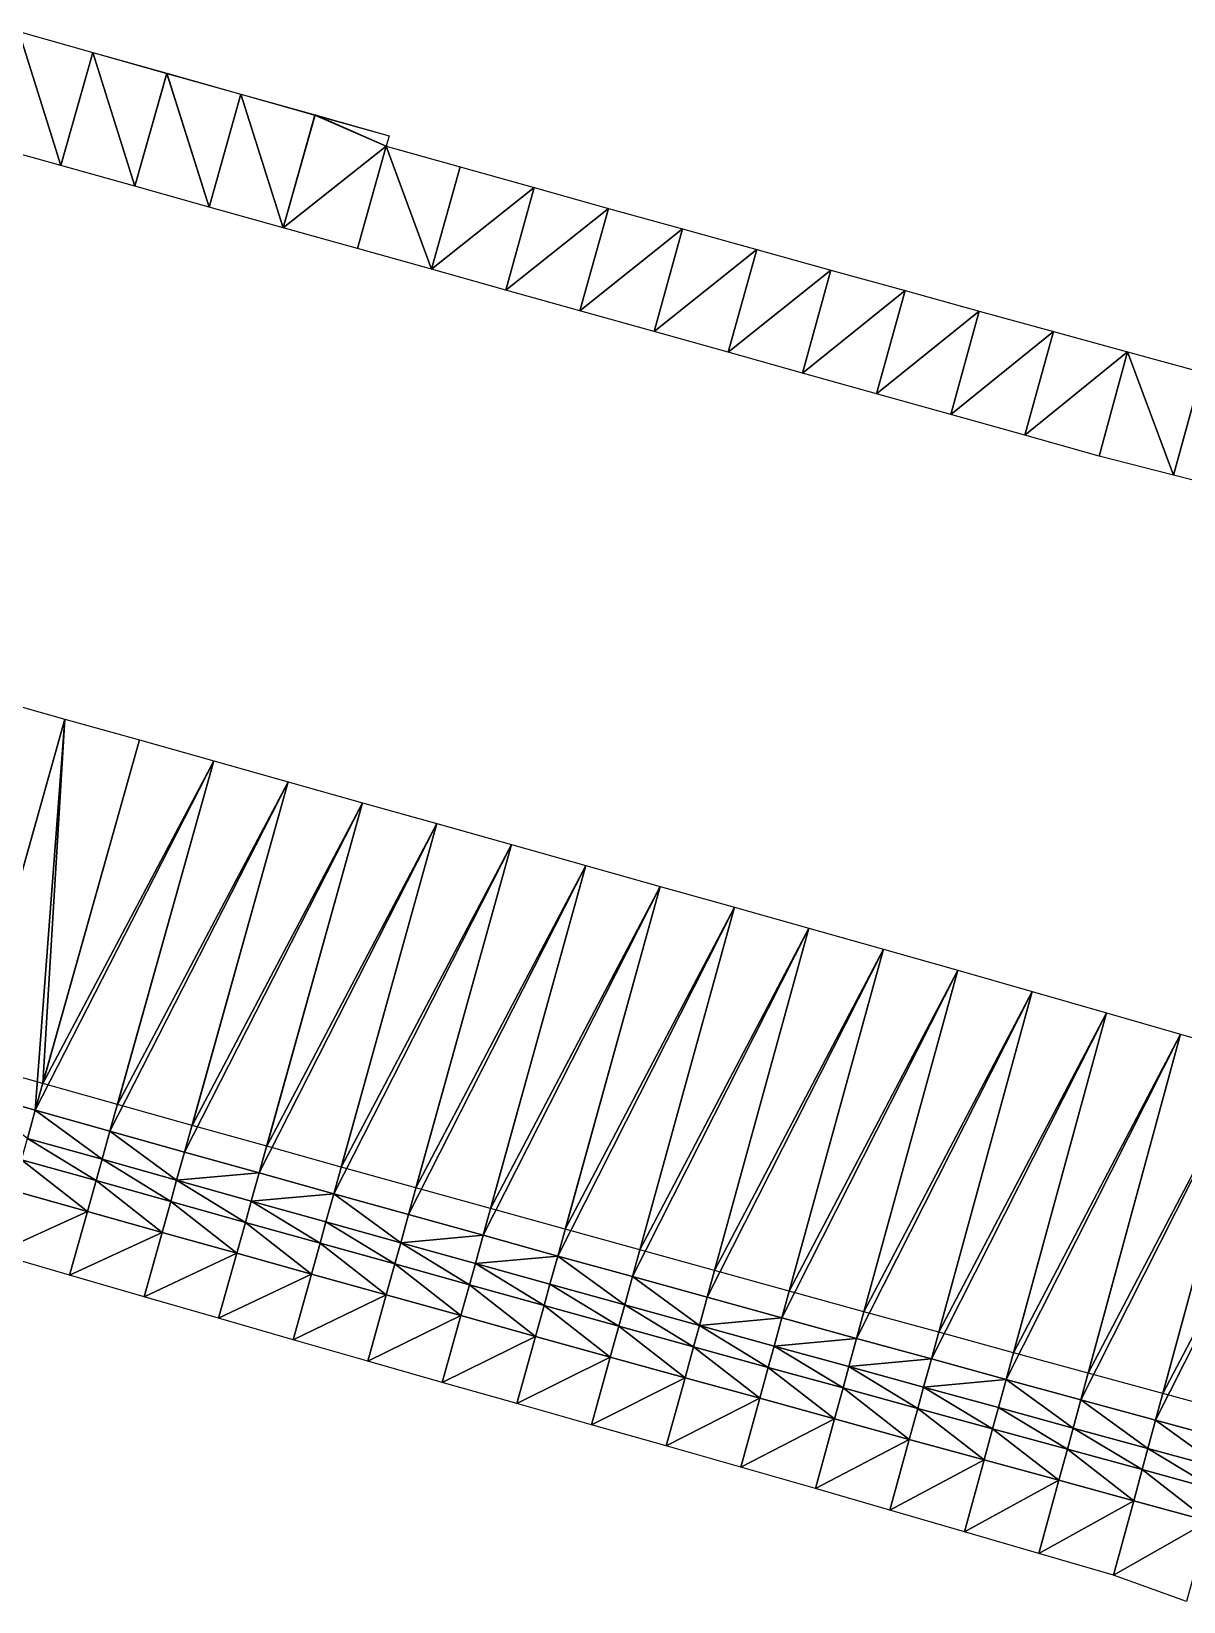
# Model space of a CAD drawing. Header units: metres. Extents: x 1882598 to 1885460, y 3171405 to 3171756.
# Drawn here: x 1883902.51 to 1883917.44, y 3171649.42 to 3171669.76 of the extents above; entities that cross this region are included whole.
import ezdxf

# ---------------------------------------------------------------- set-up
doc = ezdxf.new("R2010")
doc.units = ezdxf.units.M
doc.header["$MEASUREMENT"] = 0
doc.layers.add('Triangles surfaces projet', color=7, linetype='Continuous', true_color=0x848484)

msp = doc.modelspace()

# ---------------------------------------------------------------- linework, layer by layer
at = {"layer": 'Triangles surfaces projet'}
for points in [[(1883902.895, 3171668.02, 152.497), (1883901.934, 3171668.289, 152.503), (1883902.351, 3171669.758, 152.465), (1883902.895, 3171668.02, 152.497)], [(1883902.895, 3171668.02, 152.147), (1883901.934, 3171668.289, 152.153), (1883902.35, 3171669.756, 152.115), (1883902.895, 3171668.02, 152.147)], [(1883902.895, 3171668.02, 152.147), (1883902.35, 3171669.756, 152.115), (1883903.309, 3171669.485, 152.108), (1883902.895, 3171668.02, 152.147)], [(1883903.31, 3171669.487, 152.458), (1883902.895, 3171668.02, 152.497), (1883902.351, 3171669.758, 152.465), (1883903.31, 3171669.487, 152.458)], [(1883903.856, 3171667.752, 152.49), (1883902.895, 3171668.02, 152.497), (1883903.31, 3171669.487, 152.458), (1883903.856, 3171667.752, 152.49)], [(1883902.895, 3171668.02, 152.147), (1883903.309, 3171669.485, 152.108), (1883903.856, 3171667.752, 152.14), (1883902.895, 3171668.02, 152.147)], [(1883903.856, 3171667.752, 152.14), (1883903.309, 3171669.485, 152.108), (1883904.268, 3171669.214, 152.102), (1883903.856, 3171667.752, 152.14)], [(1883904.269, 3171669.216, 152.452), (1883903.856, 3171667.752, 152.49), (1883903.31, 3171669.487, 152.458), (1883904.269, 3171669.216, 152.452)], [(1883904.816, 3171667.483, 152.484), (1883903.856, 3171667.752, 152.49), (1883904.269, 3171669.216, 152.452), (1883904.816, 3171667.483, 152.484)], [(1883904.816, 3171667.483, 152.134), (1883903.856, 3171667.752, 152.14), (1883904.268, 3171669.214, 152.102), (1883904.816, 3171667.483, 152.134)], [(1883905.228, 3171668.944, 152.096), (1883904.816, 3171667.483, 152.134), (1883904.268, 3171669.214, 152.102), (1883905.228, 3171668.944, 152.096)], [(1883905.228, 3171668.946, 152.446), (1883904.816, 3171667.483, 152.484), (1883904.269, 3171669.216, 152.452), (1883905.228, 3171668.946, 152.446)], [(1883905.777, 3171667.214, 152.478), (1883904.816, 3171667.483, 152.484), (1883905.228, 3171668.946, 152.446), (1883905.777, 3171667.214, 152.478)], [(1883904.816, 3171667.483, 152.134), (1883905.228, 3171668.944, 152.096), (1883905.777, 3171667.214, 152.128), (1883904.816, 3171667.483, 152.134)], [(1883906.188, 3171668.676, 152.44), (1883905.777, 3171667.214, 152.478), (1883905.228, 3171668.946, 152.446), (1883906.188, 3171668.676, 152.44)], [(1883905.777, 3171667.214, 152.128), (1883905.228, 3171668.944, 152.096), (1883906.187, 3171668.674, 152.09), (1883905.777, 3171667.214, 152.128)], [(1883907.109, 3171668.271, 152.437), (1883905.777, 3171667.214, 152.478), (1883906.188, 3171668.676, 152.44), (1883907.109, 3171668.271, 152.437)], [(1883907.109, 3171668.271, 152.087), (1883905.777, 3171667.214, 152.128), (1883906.187, 3171668.674, 152.09), (1883907.109, 3171668.271, 152.087)], [(1883907.109, 3171668.271, 152.087), (1883906.187, 3171668.674, 152.09), (1883907.147, 3171668.405, 152.084), (1883907.109, 3171668.271, 152.087)], [(1883907.147, 3171668.406, 152.434), (1883907.109, 3171668.271, 152.437), (1883906.188, 3171668.676, 152.44), (1883907.147, 3171668.406, 152.434)], [(1883906.738, 3171666.945, 152.122), (1883905.777, 3171667.214, 152.128), (1883907.109, 3171668.271, 152.087), (1883906.738, 3171666.945, 152.122)], [(1883906.738, 3171666.945, 152.472), (1883905.777, 3171667.214, 152.478), (1883907.109, 3171668.271, 152.437), (1883906.738, 3171666.945, 152.472)], [(1883906.738, 3171666.945, 152.122), (1883907.109, 3171668.271, 152.087), (1883907.698, 3171666.677, 152.116), (1883906.738, 3171666.945, 152.122)], [(1883907.698, 3171666.677, 152.466), (1883906.738, 3171666.945, 152.472), (1883907.109, 3171668.271, 152.437), (1883907.698, 3171666.677, 152.466)], [(1883907.109, 3171668.271, 152.087), (1883908.069, 3171668.002, 152.081), (1883907.698, 3171666.677, 152.116), (1883907.109, 3171668.271, 152.087)], [(1883908.069, 3171668.002, 152.431), (1883907.698, 3171666.677, 152.466), (1883907.109, 3171668.271, 152.437), (1883908.069, 3171668.002, 152.431)], [(1883908.069, 3171668.002, 152.081), (1883909.029, 3171667.734, 152.075), (1883907.698, 3171666.677, 152.116), (1883908.069, 3171668.002, 152.081)], [(1883909.029, 3171667.734, 152.425), (1883907.698, 3171666.677, 152.466), (1883908.069, 3171668.002, 152.431), (1883909.029, 3171667.734, 152.425)], [(1883909.029, 3171667.734, 152.075), (1883908.659, 3171666.408, 152.11), (1883907.698, 3171666.677, 152.116), (1883909.029, 3171667.734, 152.075)], [(1883908.659, 3171666.408, 152.46), (1883907.698, 3171666.677, 152.466), (1883909.029, 3171667.734, 152.425), (1883908.659, 3171666.408, 152.46)], [(1883908.659, 3171666.408, 152.11), (1883909.029, 3171667.734, 152.075), (1883909.989, 3171667.466, 152.069), (1883908.659, 3171666.408, 152.11)], [(1883909.989, 3171667.466, 152.419), (1883908.659, 3171666.408, 152.46), (1883909.029, 3171667.734, 152.425), (1883909.989, 3171667.466, 152.419)], [(1883909.989, 3171667.466, 152.069), (1883909.619, 3171666.139, 152.103), (1883908.659, 3171666.408, 152.11), (1883909.989, 3171667.466, 152.069)], [(1883909.619, 3171666.139, 152.453), (1883908.659, 3171666.408, 152.46), (1883909.989, 3171667.466, 152.419), (1883909.619, 3171666.139, 152.453)], [(1883910.95, 3171667.199, 152.063), (1883909.619, 3171666.139, 152.103), (1883909.989, 3171667.466, 152.069), (1883910.95, 3171667.199, 152.063)], [(1883910.95, 3171667.199, 152.413), (1883909.619, 3171666.139, 152.453), (1883909.989, 3171667.466, 152.419), (1883910.95, 3171667.199, 152.413)], [(1883909.619, 3171666.139, 152.103), (1883910.95, 3171667.199, 152.063), (1883910.58, 3171665.87, 152.097), (1883909.619, 3171666.139, 152.103)], [(1883910.58, 3171665.87, 152.447), (1883909.619, 3171666.139, 152.453), (1883910.95, 3171667.199, 152.413), (1883910.58, 3171665.87, 152.447)], [(1883910.58, 3171665.87, 152.097), (1883910.95, 3171667.199, 152.063), (1883911.91, 3171666.932, 152.057), (1883910.58, 3171665.87, 152.097)], [(1883911.91, 3171666.932, 152.407), (1883910.58, 3171665.87, 152.447), (1883910.95, 3171667.199, 152.413), (1883911.91, 3171666.932, 152.407)], [(1883911.541, 3171665.602, 152.091), (1883910.58, 3171665.87, 152.097), (1883911.91, 3171666.932, 152.057), (1883911.541, 3171665.602, 152.091)], [(1883911.541, 3171665.602, 152.441), (1883910.58, 3171665.87, 152.447), (1883911.91, 3171666.932, 152.407), (1883911.541, 3171665.602, 152.441)], [(1883912.871, 3171666.666, 152.051), (1883911.541, 3171665.602, 152.091), (1883911.91, 3171666.932, 152.057), (1883912.871, 3171666.666, 152.051)], [(1883912.871, 3171666.666, 152.401), (1883911.541, 3171665.602, 152.441), (1883911.91, 3171666.932, 152.407), (1883912.871, 3171666.666, 152.401)], [(1883912.501, 3171665.333, 152.085), (1883911.541, 3171665.602, 152.091), (1883912.871, 3171666.666, 152.051), (1883912.501, 3171665.333, 152.085)], [(1883912.501, 3171665.333, 152.435), (1883911.541, 3171665.602, 152.441), (1883912.871, 3171666.666, 152.401), (1883912.501, 3171665.333, 152.435)], [(1883912.871, 3171666.666, 152.051), (1883913.831, 3171666.4, 152.044), (1883912.501, 3171665.333, 152.085), (1883912.871, 3171666.666, 152.051)], [(1883913.831, 3171666.4, 152.394), (1883912.501, 3171665.333, 152.435), (1883912.871, 3171666.666, 152.401), (1883913.831, 3171666.4, 152.394)], [(1883912.501, 3171665.333, 152.085), (1883913.831, 3171666.4, 152.044), (1883913.462, 3171665.064, 152.079), (1883912.501, 3171665.333, 152.085)], [(1883913.462, 3171665.064, 152.429), (1883912.501, 3171665.333, 152.435), (1883913.831, 3171666.4, 152.394), (1883913.462, 3171665.064, 152.429)], [(1883914.792, 3171666.135, 152.038), (1883913.462, 3171665.064, 152.079), (1883913.831, 3171666.4, 152.044), (1883914.792, 3171666.135, 152.038)], [(1883914.792, 3171666.135, 152.388), (1883913.462, 3171665.064, 152.429), (1883913.831, 3171666.4, 152.394), (1883914.792, 3171666.135, 152.388)], [(1883914.423, 3171664.795, 152.073), (1883913.462, 3171665.064, 152.079), (1883914.792, 3171666.135, 152.038), (1883914.423, 3171664.795, 152.073)], [(1883914.423, 3171664.795, 152.423), (1883913.462, 3171665.064, 152.429), (1883914.792, 3171666.135, 152.388), (1883914.423, 3171664.795, 152.423)], [(1883915.753, 3171665.87, 152.032), (1883914.423, 3171664.795, 152.073), (1883914.792, 3171666.135, 152.038), (1883915.753, 3171665.87, 152.032)], [(1883915.753, 3171665.87, 152.382), (1883914.423, 3171664.795, 152.423), (1883914.792, 3171666.135, 152.388), (1883915.753, 3171665.87, 152.382)], [(1883915.753, 3171665.87, 152.032), (1883915.383, 3171664.527, 152.067), (1883914.423, 3171664.795, 152.073), (1883915.753, 3171665.87, 152.032)], [(1883915.383, 3171664.527, 152.417), (1883914.423, 3171664.795, 152.423), (1883915.753, 3171665.87, 152.382), (1883915.383, 3171664.527, 152.417)], [(1883915.753, 3171665.87, 152.032), (1883916.714, 3171665.606, 152.026), (1883915.383, 3171664.527, 152.067), (1883915.753, 3171665.87, 152.032)], [(1883916.714, 3171665.606, 152.376), (1883915.383, 3171664.527, 152.417), (1883915.753, 3171665.87, 152.382), (1883916.714, 3171665.606, 152.376)], [(1883915.383, 3171664.527, 152.067), (1883916.714, 3171665.606, 152.026), (1883916.344, 3171664.258, 152.061), (1883915.383, 3171664.527, 152.067)], [(1883916.344, 3171664.258, 152.411), (1883915.383, 3171664.527, 152.417), (1883916.714, 3171665.606, 152.376), (1883916.344, 3171664.258, 152.411)], [(1883917.31, 3171664.008, 152.054), (1883916.344, 3171664.258, 152.061), (1883916.714, 3171665.606, 152.026), (1883917.31, 3171664.008, 152.054)], [(1883917.31, 3171664.008, 152.404), (1883916.344, 3171664.258, 152.411), (1883916.714, 3171665.606, 152.376), (1883917.31, 3171664.008, 152.404)], [(1883917.31, 3171664.008, 152.054), (1883916.714, 3171665.606, 152.026), (1883917.675, 3171665.342, 152.02), (1883917.31, 3171664.008, 152.054)], [(1883917.675, 3171665.342, 152.37), (1883917.31, 3171664.008, 152.404), (1883916.714, 3171665.606, 152.376), (1883917.675, 3171665.342, 152.37)], [(1883917.31, 3171664.008, 152.054), (1883917.675, 3171665.342, 152.02), (1883918.277, 3171663.763, 152.048), (1883917.31, 3171664.008, 152.054)], [(1883918.277, 3171663.763, 152.398), (1883917.31, 3171664.008, 152.404), (1883917.675, 3171665.342, 152.37), (1883918.277, 3171663.763, 152.398)], [(1883901.985, 3171661.122, 152.204), (1883902.949, 3171660.851, 152.198), (1883901.599, 3171656.055, 152.073), (1883901.985, 3171661.122, 152.204)], [(1883902.949, 3171660.851, 152.548), (1883901.696, 3171656.401, 152.432), (1883901.985, 3171661.122, 152.554), (1883902.949, 3171660.851, 152.548)], [(1883901.599, 3171656.055, 152.073), (1883902.949, 3171660.851, 152.198), (1883902.565, 3171655.783, 152.067), (1883901.599, 3171656.055, 152.073)], [(1883902.663, 3171656.129, 152.426), (1883901.696, 3171656.401, 152.432), (1883902.949, 3171660.851, 152.548), (1883902.663, 3171656.129, 152.426)], [(1883903.913, 3171660.58, 152.192), (1883902.565, 3171655.783, 152.067), (1883902.949, 3171660.851, 152.198), (1883903.913, 3171660.58, 152.192)], [(1883903.913, 3171660.58, 152.542), (1883902.663, 3171656.129, 152.426), (1883902.949, 3171660.851, 152.548), (1883903.913, 3171660.58, 152.542)], [(1883902.565, 3171655.783, 152.067), (1883903.913, 3171660.58, 152.192), (1883904.877, 3171660.309, 152.186), (1883902.565, 3171655.783, 152.067)], [(1883904.877, 3171660.309, 152.536), (1883902.663, 3171656.129, 152.426), (1883903.913, 3171660.58, 152.542), (1883904.877, 3171660.309, 152.536)], [(1883902.565, 3171655.783, 152.067), (1883904.877, 3171660.309, 152.186), (1883903.532, 3171655.512, 152.061), (1883902.565, 3171655.783, 152.067)], [(1883903.629, 3171655.858, 152.42), (1883902.663, 3171656.129, 152.426), (1883904.877, 3171660.309, 152.536), (1883903.629, 3171655.858, 152.42)], [(1883904.877, 3171660.309, 152.186), (1883905.841, 3171660.038, 152.179), (1883903.532, 3171655.512, 152.061), (1883904.877, 3171660.309, 152.186)], [(1883905.841, 3171660.038, 152.529), (1883903.629, 3171655.858, 152.42), (1883904.877, 3171660.309, 152.536), (1883905.841, 3171660.038, 152.529)], [(1883904.498, 3171655.241, 152.055), (1883903.532, 3171655.512, 152.061), (1883905.841, 3171660.038, 152.179), (1883904.498, 3171655.241, 152.055)], [(1883904.595, 3171655.587, 152.414), (1883903.629, 3171655.858, 152.42), (1883905.841, 3171660.038, 152.529), (1883904.595, 3171655.587, 152.414)], [(1883904.498, 3171655.241, 152.055), (1883905.841, 3171660.038, 152.179), (1883906.804, 3171659.767, 152.173), (1883904.498, 3171655.241, 152.055)], [(1883906.804, 3171659.767, 152.523), (1883904.595, 3171655.587, 152.414), (1883905.841, 3171660.038, 152.529), (1883906.804, 3171659.767, 152.523)], [(1883905.465, 3171654.971, 152.049), (1883904.498, 3171655.241, 152.055), (1883906.804, 3171659.767, 152.173), (1883905.465, 3171654.971, 152.049)], [(1883905.562, 3171655.317, 152.408), (1883904.595, 3171655.587, 152.414), (1883906.804, 3171659.767, 152.523), (1883905.562, 3171655.317, 152.408)], [(1883907.768, 3171659.496, 152.167), (1883905.465, 3171654.971, 152.049), (1883906.804, 3171659.767, 152.173), (1883907.768, 3171659.496, 152.167)], [(1883907.768, 3171659.496, 152.517), (1883905.562, 3171655.317, 152.408), (1883906.804, 3171659.767, 152.523), (1883907.768, 3171659.496, 152.517)], [(1883906.432, 3171654.702, 152.043), (1883905.465, 3171654.971, 152.049), (1883907.768, 3171659.496, 152.167), (1883906.432, 3171654.702, 152.043)], [(1883906.528, 3171655.047, 152.402), (1883905.562, 3171655.317, 152.408), (1883907.768, 3171659.496, 152.517), (1883906.528, 3171655.047, 152.402)], [(1883906.432, 3171654.702, 152.043), (1883907.768, 3171659.496, 152.167), (1883908.732, 3171659.225, 152.161), (1883906.432, 3171654.702, 152.043)], [(1883908.732, 3171659.225, 152.511), (1883906.528, 3171655.047, 152.402), (1883907.768, 3171659.496, 152.517), (1883908.732, 3171659.225, 152.511)], [(1883908.732, 3171659.225, 152.161), (1883907.399, 3171654.432, 152.037), (1883906.432, 3171654.702, 152.043), (1883908.732, 3171659.225, 152.161)], [(1883907.495, 3171654.778, 152.395), (1883906.528, 3171655.047, 152.402), (1883908.732, 3171659.225, 152.511), (1883907.495, 3171654.778, 152.395)], [(1883909.696, 3171658.954, 152.155), (1883907.399, 3171654.432, 152.037), (1883908.732, 3171659.225, 152.161), (1883909.696, 3171658.954, 152.155)], [(1883909.696, 3171658.954, 152.505), (1883907.495, 3171654.778, 152.395), (1883908.732, 3171659.225, 152.511), (1883909.696, 3171658.954, 152.505)], [(1883907.399, 3171654.432, 152.037), (1883909.696, 3171658.954, 152.155), (1883908.366, 3171654.164, 152.03), (1883907.399, 3171654.432, 152.037)], [(1883908.462, 3171654.509, 152.389), (1883907.495, 3171654.778, 152.395), (1883909.696, 3171658.954, 152.505), (1883908.462, 3171654.509, 152.389)], [(1883908.366, 3171654.164, 152.03), (1883909.696, 3171658.954, 152.155), (1883910.659, 3171658.683, 152.148), (1883908.366, 3171654.164, 152.03)], [(1883910.659, 3171658.683, 152.498), (1883908.462, 3171654.509, 152.389), (1883909.696, 3171658.954, 152.505), (1883910.659, 3171658.683, 152.498)], [(1883908.366, 3171654.164, 152.03), (1883910.659, 3171658.683, 152.148), (1883909.333, 3171653.895, 152.024), (1883908.366, 3171654.164, 152.03)], [(1883909.429, 3171654.241, 152.383), (1883908.462, 3171654.509, 152.389), (1883910.659, 3171658.683, 152.498), (1883909.429, 3171654.241, 152.383)], [(1883911.623, 3171658.412, 152.142), (1883909.333, 3171653.895, 152.024), (1883910.659, 3171658.683, 152.148), (1883911.623, 3171658.412, 152.142)], [(1883911.623, 3171658.412, 152.492), (1883909.429, 3171654.241, 152.383), (1883910.659, 3171658.683, 152.498), (1883911.623, 3171658.412, 152.492)], [(1883909.333, 3171653.895, 152.024), (1883911.623, 3171658.412, 152.142), (1883910.301, 3171653.628, 152.018), (1883909.333, 3171653.895, 152.024)], [(1883910.396, 3171653.974, 152.377), (1883909.429, 3171654.241, 152.383), (1883911.623, 3171658.412, 152.492), (1883910.396, 3171653.974, 152.377)], [(1883910.301, 3171653.628, 152.018), (1883911.623, 3171658.412, 152.142), (1883912.587, 3171658.141, 152.136), (1883910.301, 3171653.628, 152.018)], [(1883912.587, 3171658.141, 152.486), (1883910.396, 3171653.974, 152.377), (1883911.623, 3171658.412, 152.492), (1883912.587, 3171658.141, 152.486)], [(1883911.268, 3171653.361, 152.012), (1883910.301, 3171653.628, 152.018), (1883912.587, 3171658.141, 152.136), (1883911.268, 3171653.361, 152.012)], [(1883911.364, 3171653.707, 152.371), (1883910.396, 3171653.974, 152.377), (1883912.587, 3171658.141, 152.486), (1883911.364, 3171653.707, 152.371)], [(1883912.587, 3171658.141, 152.136), (1883913.551, 3171657.87, 152.13), (1883911.268, 3171653.361, 152.012), (1883912.587, 3171658.141, 152.136)], [(1883913.551, 3171657.87, 152.48), (1883911.364, 3171653.707, 152.371), (1883912.587, 3171658.141, 152.486), (1883913.551, 3171657.87, 152.48)], [(1883912.236, 3171653.094, 152.006), (1883911.268, 3171653.361, 152.012), (1883913.551, 3171657.87, 152.13), (1883912.236, 3171653.094, 152.006)], [(1883912.331, 3171653.44, 152.365), (1883911.364, 3171653.707, 152.371), (1883913.551, 3171657.87, 152.48), (1883912.331, 3171653.44, 152.365)], [(1883914.514, 3171657.598, 152.123), (1883912.236, 3171653.094, 152.006), (1883913.551, 3171657.87, 152.13), (1883914.514, 3171657.598, 152.123)], [(1883914.514, 3171657.598, 152.473), (1883912.331, 3171653.44, 152.365), (1883913.551, 3171657.87, 152.48), (1883914.514, 3171657.598, 152.473)], [(1883913.204, 3171652.828, 152), (1883912.236, 3171653.094, 152.006), (1883914.514, 3171657.598, 152.123), (1883913.204, 3171652.828, 152)], [(1883913.299, 3171653.174, 152.359), (1883912.331, 3171653.44, 152.365), (1883914.514, 3171657.598, 152.473), (1883913.299, 3171653.174, 152.359)], [(1883914.514, 3171657.598, 152.123), (1883915.477, 3171657.321, 152.117), (1883913.204, 3171652.828, 152), (1883914.514, 3171657.598, 152.123)], [(1883915.477, 3171657.321, 152.467), (1883913.299, 3171653.174, 152.359), (1883914.514, 3171657.598, 152.473), (1883915.477, 3171657.321, 152.467)], [(1883914.172, 3171652.562, 151.994), (1883913.204, 3171652.828, 152), (1883915.477, 3171657.321, 152.117), (1883914.172, 3171652.562, 151.994)], [(1883914.267, 3171652.908, 152.352), (1883913.299, 3171653.174, 152.359), (1883915.477, 3171657.321, 152.467), (1883914.267, 3171652.908, 152.352)], [(1883914.172, 3171652.562, 151.994), (1883915.477, 3171657.321, 152.117), (1883916.439, 3171657.045, 152.11), (1883914.172, 3171652.562, 151.994)], [(1883916.439, 3171657.045, 152.46), (1883914.267, 3171652.908, 152.352), (1883915.477, 3171657.321, 152.467), (1883916.439, 3171657.045, 152.46)], [(1883914.172, 3171652.562, 151.994), (1883916.439, 3171657.045, 152.11), (1883915.14, 3171652.297, 151.987), (1883914.172, 3171652.562, 151.994)], [(1883915.235, 3171652.643, 152.346), (1883914.267, 3171652.908, 152.352), (1883916.439, 3171657.045, 152.46), (1883915.235, 3171652.643, 152.346)], [(1883915.14, 3171652.297, 151.987), (1883916.439, 3171657.045, 152.11), (1883917.401, 3171656.768, 152.104), (1883915.14, 3171652.297, 151.987)], [(1883917.401, 3171656.768, 152.454), (1883915.235, 3171652.643, 152.346), (1883916.439, 3171657.045, 152.46), (1883917.401, 3171656.768, 152.454)], [(1883916.108, 3171652.032, 151.981), (1883915.14, 3171652.297, 151.987), (1883917.401, 3171656.768, 152.104), (1883916.108, 3171652.032, 151.981)], [(1883916.203, 3171652.379, 152.34), (1883915.235, 3171652.643, 152.346), (1883917.401, 3171656.768, 152.454), (1883916.203, 3171652.379, 152.34)], [(1883918.364, 3171656.491, 152.097), (1883916.108, 3171652.032, 151.981), (1883917.401, 3171656.768, 152.104), (1883918.364, 3171656.491, 152.097)], [(1883918.364, 3171656.491, 152.447), (1883916.203, 3171652.379, 152.34), (1883917.401, 3171656.768, 152.454), (1883918.364, 3171656.491, 152.447)], [(1883917.077, 3171651.768, 151.975), (1883916.108, 3171652.032, 151.981), (1883918.364, 3171656.491, 152.097), (1883917.077, 3171651.768, 151.975)], [(1883917.171, 3171652.115, 152.334), (1883916.203, 3171652.379, 152.34), (1883918.364, 3171656.491, 152.447), (1883917.171, 3171652.115, 152.334)], [(1883919.326, 3171656.215, 152.091), (1883917.077, 3171651.768, 151.975), (1883918.364, 3171656.491, 152.097), (1883919.326, 3171656.215, 152.091)], [(1883919.326, 3171656.215, 152.441), (1883917.171, 3171652.115, 152.334), (1883918.364, 3171656.491, 152.447), (1883919.326, 3171656.215, 152.441)], [(1883919.326, 3171656.215, 152.091), (1883918.045, 3171651.505, 151.969), (1883917.077, 3171651.768, 151.975), (1883919.326, 3171656.215, 152.091)], [(1883918.139, 3171651.851, 152.328), (1883917.171, 3171652.115, 152.334), (1883919.326, 3171656.215, 152.441), (1883918.139, 3171651.851, 152.328)], [(1883902.463, 3171655.419, 152.058), (1883901.599, 3171656.055, 152.073), (1883902.565, 3171655.783, 152.067), (1883902.463, 3171655.419, 152.058)], [(1883902.565, 3171655.783, 152.067), (1883903.43, 3171655.148, 152.052), (1883902.463, 3171655.419, 152.058), (1883902.565, 3171655.783, 152.067)], [(1883903.532, 3171655.512, 152.061), (1883903.43, 3171655.148, 152.052), (1883902.565, 3171655.783, 152.067), (1883903.532, 3171655.512, 152.061)], [(1883903.352, 3171654.872, 152.339), (1883902.385, 3171655.143, 152.345), (1883902.463, 3171655.419, 152.058), (1883903.352, 3171654.872, 152.339)], [(1883903.352, 3171654.872, 152.339), (1883902.463, 3171655.419, 152.058), (1883903.43, 3171655.148, 152.052), (1883903.352, 3171654.872, 152.339)], [(1883903.43, 3171655.148, 152.052), (1883903.532, 3171655.512, 152.061), (1883904.396, 3171654.877, 152.045), (1883903.43, 3171655.148, 152.052)], [(1883904.498, 3171655.241, 152.055), (1883904.396, 3171654.877, 152.045), (1883903.532, 3171655.512, 152.061), (1883904.498, 3171655.241, 152.055)], [(1883902.385, 3171655.143, 152.345), (1883903.24, 3171654.472, 152.612), (1883902.273, 3171654.743, 152.618), (1883902.385, 3171655.143, 152.345)], [(1883903.24, 3171654.472, 152.612), (1883902.385, 3171655.143, 152.345), (1883903.352, 3171654.872, 152.339), (1883903.24, 3171654.472, 152.612)], [(1883903.43, 3171655.148, 152.052), (1883904.319, 3171654.601, 152.332), (1883903.352, 3171654.872, 152.339), (1883903.43, 3171655.148, 152.052)], [(1883904.319, 3171654.601, 152.332), (1883903.43, 3171655.148, 152.052), (1883904.396, 3171654.877, 152.045), (1883904.319, 3171654.601, 152.332)], [(1883905.465, 3171654.971, 152.049), (1883904.396, 3171654.877, 152.045), (1883904.498, 3171655.241, 152.055), (1883905.465, 3171654.971, 152.049)], [(1883904.396, 3171654.877, 152.045), (1883905.465, 3171654.971, 152.049), (1883905.363, 3171654.607, 152.039), (1883904.396, 3171654.877, 152.045)], [(1883905.363, 3171654.607, 152.039), (1883905.465, 3171654.971, 152.049), (1883906.432, 3171654.702, 152.043), (1883905.363, 3171654.607, 152.039)], [(1883902.044, 3171653.926, 153.18), (1883902.273, 3171654.743, 152.618), (1883903.24, 3171654.472, 152.612), (1883902.044, 3171653.926, 153.18)], [(1883904.207, 3171654.201, 152.606), (1883903.24, 3171654.472, 152.612), (1883903.352, 3171654.872, 152.339), (1883904.207, 3171654.201, 152.606)], [(1883904.319, 3171654.601, 152.332), (1883904.207, 3171654.201, 152.606), (1883903.352, 3171654.872, 152.339), (1883904.319, 3171654.601, 152.332)], [(1883905.286, 3171654.331, 152.326), (1883904.319, 3171654.601, 152.332), (1883904.396, 3171654.877, 152.045), (1883905.286, 3171654.331, 152.326)], [(1883905.363, 3171654.607, 152.039), (1883905.286, 3171654.331, 152.326), (1883904.396, 3171654.877, 152.045), (1883905.363, 3171654.607, 152.039)], [(1883905.175, 3171653.931, 152.6), (1883904.207, 3171654.201, 152.606), (1883904.319, 3171654.601, 152.332), (1883905.175, 3171653.931, 152.6)], [(1883905.175, 3171653.931, 152.6), (1883904.319, 3171654.601, 152.332), (1883905.286, 3171654.331, 152.326), (1883905.175, 3171653.931, 152.6)], [(1883905.363, 3171654.607, 152.039), (1883906.254, 3171654.061, 152.32), (1883905.286, 3171654.331, 152.326), (1883905.363, 3171654.607, 152.039)], [(1883906.432, 3171654.702, 152.043), (1883906.33, 3171654.337, 152.033), (1883905.363, 3171654.607, 152.039), (1883906.432, 3171654.702, 152.043)], [(1883905.363, 3171654.607, 152.039), (1883906.33, 3171654.337, 152.033), (1883906.254, 3171654.061, 152.32), (1883905.363, 3171654.607, 152.039)], [(1883906.432, 3171654.702, 152.043), (1883907.298, 3171654.068, 152.027), (1883906.33, 3171654.337, 152.033), (1883906.432, 3171654.702, 152.043)], [(1883907.298, 3171654.068, 152.027), (1883906.432, 3171654.702, 152.043), (1883907.399, 3171654.432, 152.037), (1883907.298, 3171654.068, 152.027)], [(1883902.044, 3171653.926, 153.18), (1883903.24, 3171654.472, 152.612), (1883903.009, 3171653.647, 153.18), (1883902.044, 3171653.926, 153.18)], [(1883903.009, 3171653.647, 153.18), (1883903.24, 3171654.472, 152.612), (1883904.207, 3171654.201, 152.606), (1883903.009, 3171653.647, 153.18)], [(1883906.142, 3171653.661, 152.594), (1883905.175, 3171653.931, 152.6), (1883905.286, 3171654.331, 152.326), (1883906.142, 3171653.661, 152.594)], [(1883906.142, 3171653.661, 152.594), (1883905.286, 3171654.331, 152.326), (1883906.254, 3171654.061, 152.32), (1883906.142, 3171653.661, 152.594)], [(1883906.254, 3171654.061, 152.32), (1883906.33, 3171654.337, 152.033), (1883907.221, 3171653.792, 152.313), (1883906.254, 3171654.061, 152.32)], [(1883907.221, 3171653.792, 152.313), (1883906.33, 3171654.337, 152.033), (1883907.298, 3171654.068, 152.027), (1883907.221, 3171653.792, 152.313)], [(1883907.298, 3171654.068, 152.027), (1883907.399, 3171654.432, 152.037), (1883908.366, 3171654.164, 152.03), (1883907.298, 3171654.068, 152.027)], [(1883903.009, 3171653.647, 153.18), (1883904.207, 3171654.201, 152.606), (1883903.974, 3171653.367, 153.179), (1883903.009, 3171653.647, 153.18)], [(1883903.974, 3171653.367, 153.179), (1883904.207, 3171654.201, 152.606), (1883905.175, 3171653.931, 152.6), (1883903.974, 3171653.367, 153.179)], [(1883908.265, 3171653.799, 152.021), (1883907.298, 3171654.068, 152.027), (1883908.366, 3171654.164, 152.03), (1883908.265, 3171653.799, 152.021)], [(1883908.366, 3171654.164, 152.03), (1883909.333, 3171653.895, 152.024), (1883908.265, 3171653.799, 152.021), (1883908.366, 3171654.164, 152.03)], [(1883904.939, 3171653.089, 153.179), (1883903.974, 3171653.367, 153.179), (1883905.175, 3171653.931, 152.6), (1883904.939, 3171653.089, 153.179)], [(1883906.142, 3171653.661, 152.594), (1883904.939, 3171653.089, 153.179), (1883905.175, 3171653.931, 152.6), (1883906.142, 3171653.661, 152.594)], [(1883906.254, 3171654.061, 152.32), (1883907.11, 3171653.391, 152.588), (1883906.142, 3171653.661, 152.594), (1883906.254, 3171654.061, 152.32)], [(1883906.254, 3171654.061, 152.32), (1883907.221, 3171653.792, 152.313), (1883907.11, 3171653.391, 152.588), (1883906.254, 3171654.061, 152.32)], [(1883907.221, 3171653.792, 152.313), (1883907.298, 3171654.068, 152.027), (1883908.188, 3171653.523, 152.307), (1883907.221, 3171653.792, 152.313)], [(1883908.265, 3171653.799, 152.021), (1883908.188, 3171653.523, 152.307), (1883907.298, 3171654.068, 152.027), (1883908.265, 3171653.799, 152.021)], [(1883908.077, 3171653.123, 152.581), (1883907.11, 3171653.391, 152.588), (1883907.221, 3171653.792, 152.313), (1883908.077, 3171653.123, 152.581)], [(1883908.077, 3171653.123, 152.581), (1883907.221, 3171653.792, 152.313), (1883908.188, 3171653.523, 152.307), (1883908.077, 3171653.123, 152.581)], [(1883908.265, 3171653.799, 152.021), (1883909.156, 3171653.255, 152.301), (1883908.188, 3171653.523, 152.307), (1883908.265, 3171653.799, 152.021)], [(1883909.333, 3171653.895, 152.024), (1883909.232, 3171653.531, 152.015), (1883908.265, 3171653.799, 152.021), (1883909.333, 3171653.895, 152.024)], [(1883908.265, 3171653.799, 152.021), (1883909.232, 3171653.531, 152.015), (1883909.156, 3171653.255, 152.301), (1883908.265, 3171653.799, 152.021)], [(1883909.333, 3171653.895, 152.024), (1883910.2, 3171653.263, 152.009), (1883909.232, 3171653.531, 152.015), (1883909.333, 3171653.895, 152.024)], [(1883910.2, 3171653.263, 152.009), (1883909.333, 3171653.895, 152.024), (1883910.301, 3171653.628, 152.018), (1883910.2, 3171653.263, 152.009)], [(1883906.142, 3171653.661, 152.594), (1883905.905, 3171652.811, 153.178), (1883904.939, 3171653.089, 153.179), (1883906.142, 3171653.661, 152.594)], [(1883907.11, 3171653.391, 152.588), (1883905.905, 3171652.811, 153.178), (1883906.142, 3171653.661, 152.594), (1883907.11, 3171653.391, 152.588)], [(1883908.077, 3171653.123, 152.581), (1883908.188, 3171653.523, 152.307), (1883909.045, 3171652.854, 152.575), (1883908.077, 3171653.123, 152.581)], [(1883909.045, 3171652.854, 152.575), (1883908.188, 3171653.523, 152.307), (1883909.156, 3171653.255, 152.301), (1883909.045, 3171652.854, 152.575)], [(1883910.124, 3171652.987, 152.295), (1883909.156, 3171653.255, 152.301), (1883909.232, 3171653.531, 152.015), (1883910.124, 3171652.987, 152.295)], [(1883910.2, 3171653.263, 152.009), (1883910.124, 3171652.987, 152.295), (1883909.232, 3171653.531, 152.015), (1883910.2, 3171653.263, 152.009)], [(1883910.301, 3171653.628, 152.018), (1883911.168, 3171652.996, 152.002), (1883910.2, 3171653.263, 152.009), (1883910.301, 3171653.628, 152.018)], [(1883910.301, 3171653.628, 152.018), (1883911.268, 3171653.361, 152.012), (1883911.168, 3171652.996, 152.002), (1883910.301, 3171653.628, 152.018)], [(1883905.905, 3171652.811, 153.178), (1883907.11, 3171653.391, 152.588), (1883906.871, 3171652.534, 153.177), (1883905.905, 3171652.811, 153.178)], [(1883906.871, 3171652.534, 153.177), (1883907.11, 3171653.391, 152.588), (1883908.077, 3171653.123, 152.581), (1883906.871, 3171652.534, 153.177)], [(1883911.168, 3171652.996, 152.002), (1883911.268, 3171653.361, 152.012), (1883912.236, 3171653.094, 152.006), (1883911.168, 3171652.996, 152.002)], [(1883906.871, 3171652.534, 153.177), (1883908.077, 3171653.123, 152.581), (1883907.837, 3171652.258, 153.175), (1883906.871, 3171652.534, 153.177)], [(1883907.837, 3171652.258, 153.175), (1883908.077, 3171653.123, 152.581), (1883909.045, 3171652.854, 152.575), (1883907.837, 3171652.258, 153.175)], [(1883909.045, 3171652.854, 152.575), (1883909.156, 3171653.255, 152.301), (1883910.013, 3171652.586, 152.569), (1883909.045, 3171652.854, 152.575)], [(1883910.013, 3171652.586, 152.569), (1883909.156, 3171653.255, 152.301), (1883910.124, 3171652.987, 152.295), (1883910.013, 3171652.586, 152.569)], [(1883910.124, 3171652.987, 152.295), (1883910.2, 3171653.263, 152.009), (1883911.092, 3171652.72, 152.289), (1883910.124, 3171652.987, 152.295)], [(1883910.2, 3171653.263, 152.009), (1883911.168, 3171652.996, 152.002), (1883911.092, 3171652.72, 152.289), (1883910.2, 3171653.263, 152.009)], [(1883911.168, 3171652.996, 152.002), (1883912.236, 3171653.094, 152.006), (1883912.136, 3171652.729, 151.996), (1883911.168, 3171652.996, 152.002)], [(1883913.204, 3171652.828, 152), (1883912.136, 3171652.729, 151.996), (1883912.236, 3171653.094, 152.006), (1883913.204, 3171652.828, 152)], [(1883910.124, 3171652.987, 152.295), (1883910.981, 3171652.319, 152.563), (1883910.013, 3171652.586, 152.569), (1883910.124, 3171652.987, 152.295)], [(1883910.124, 3171652.987, 152.295), (1883911.092, 3171652.72, 152.289), (1883910.981, 3171652.319, 152.563), (1883910.124, 3171652.987, 152.295)], [(1883911.092, 3171652.72, 152.289), (1883911.168, 3171652.996, 152.002), (1883912.06, 3171652.453, 152.282), (1883911.092, 3171652.72, 152.289)], [(1883912.06, 3171652.453, 152.282), (1883911.168, 3171652.996, 152.002), (1883912.136, 3171652.729, 151.996), (1883912.06, 3171652.453, 152.282)], [(1883908.804, 3171651.983, 153.174), (1883907.837, 3171652.258, 153.175), (1883909.045, 3171652.854, 152.575), (1883908.804, 3171651.983, 153.174)], [(1883909.045, 3171652.854, 152.575), (1883910.013, 3171652.586, 152.569), (1883908.804, 3171651.983, 153.174), (1883909.045, 3171652.854, 152.575)], [(1883910.981, 3171652.319, 152.563), (1883911.092, 3171652.72, 152.289), (1883911.949, 3171652.052, 152.557), (1883910.981, 3171652.319, 152.563)], [(1883912.06, 3171652.453, 152.282), (1883911.949, 3171652.052, 152.557), (1883911.092, 3171652.72, 152.289), (1883912.06, 3171652.453, 152.282)], [(1883912.06, 3171652.453, 152.282), (1883912.136, 3171652.729, 151.996), (1883913.028, 3171652.187, 152.276), (1883912.06, 3171652.453, 152.282)], [(1883912.136, 3171652.729, 151.996), (1883913.204, 3171652.828, 152), (1883913.104, 3171652.463, 151.99), (1883912.136, 3171652.729, 151.996)], [(1883912.136, 3171652.729, 151.996), (1883913.104, 3171652.463, 151.99), (1883913.028, 3171652.187, 152.276), (1883912.136, 3171652.729, 151.996)], [(1883913.104, 3171652.463, 151.99), (1883913.204, 3171652.828, 152), (1883914.172, 3171652.562, 151.994), (1883913.104, 3171652.463, 151.99)], [(1883908.804, 3171651.983, 153.174), (1883910.013, 3171652.586, 152.569), (1883909.77, 3171651.708, 153.172), (1883908.804, 3171651.983, 153.174)], [(1883909.77, 3171651.708, 153.172), (1883910.013, 3171652.586, 152.569), (1883910.981, 3171652.319, 152.563), (1883909.77, 3171651.708, 153.172)], [(1883913.104, 3171652.463, 151.99), (1883914.172, 3171652.562, 151.994), (1883914.072, 3171652.197, 151.984), (1883913.104, 3171652.463, 151.99)], [(1883914.172, 3171652.562, 151.994), (1883915.14, 3171652.297, 151.987), (1883914.072, 3171652.197, 151.984), (1883914.172, 3171652.562, 151.994)], [(1883910.981, 3171652.319, 152.563), (1883910.737, 3171651.435, 153.171), (1883909.77, 3171651.708, 153.172), (1883910.981, 3171652.319, 152.563)], [(1883911.949, 3171652.052, 152.557), (1883910.737, 3171651.435, 153.171), (1883910.981, 3171652.319, 152.563), (1883911.949, 3171652.052, 152.557)], [(1883912.06, 3171652.453, 152.282), (1883912.918, 3171651.786, 152.551), (1883911.949, 3171652.052, 152.557), (1883912.06, 3171652.453, 152.282)], [(1883913.028, 3171652.187, 152.276), (1883912.918, 3171651.786, 152.551), (1883912.06, 3171652.453, 152.282), (1883913.028, 3171652.187, 152.276)], [(1883913.028, 3171652.187, 152.276), (1883913.104, 3171652.463, 151.99), (1883913.996, 3171651.922, 152.27), (1883913.028, 3171652.187, 152.276)], [(1883913.104, 3171652.463, 151.99), (1883914.072, 3171652.197, 151.984), (1883913.996, 3171651.922, 152.27), (1883913.104, 3171652.463, 151.99)], [(1883915.14, 3171652.297, 151.987), (1883915.04, 3171651.932, 151.978), (1883914.072, 3171652.197, 151.984), (1883915.14, 3171652.297, 151.987)], [(1883915.04, 3171651.932, 151.978), (1883915.14, 3171652.297, 151.987), (1883916.009, 3171651.667, 151.972), (1883915.04, 3171651.932, 151.978)], [(1883916.108, 3171652.032, 151.981), (1883916.009, 3171651.667, 151.972), (1883915.14, 3171652.297, 151.987), (1883916.108, 3171652.032, 151.981)], [(1883913.886, 3171651.52, 152.545), (1883912.918, 3171651.786, 152.551), (1883913.028, 3171652.187, 152.276), (1883913.886, 3171651.52, 152.545)], [(1883913.028, 3171652.187, 152.276), (1883913.996, 3171651.922, 152.27), (1883913.886, 3171651.52, 152.545), (1883913.028, 3171652.187, 152.276)], [(1883914.072, 3171652.197, 151.984), (1883914.965, 3171651.657, 152.263), (1883913.996, 3171651.922, 152.27), (1883914.072, 3171652.197, 151.984)], [(1883915.04, 3171651.932, 151.978), (1883914.965, 3171651.657, 152.263), (1883914.072, 3171652.197, 151.984), (1883915.04, 3171651.932, 151.978)], [(1883911.704, 3171651.162, 153.169), (1883910.737, 3171651.435, 153.171), (1883911.949, 3171652.052, 152.557), (1883911.704, 3171651.162, 153.169)], [(1883911.704, 3171651.162, 153.169), (1883911.949, 3171652.052, 152.557), (1883912.918, 3171651.786, 152.551), (1883911.704, 3171651.162, 153.169)], [(1883913.886, 3171651.52, 152.545), (1883913.996, 3171651.922, 152.27), (1883914.855, 3171651.255, 152.538), (1883913.886, 3171651.52, 152.545)], [(1883914.965, 3171651.657, 152.263), (1883914.855, 3171651.255, 152.538), (1883913.996, 3171651.922, 152.27), (1883914.965, 3171651.657, 152.263)], [(1883915.04, 3171651.932, 151.978), (1883915.934, 3171651.392, 152.257), (1883914.965, 3171651.657, 152.263), (1883915.04, 3171651.932, 151.978)], [(1883915.934, 3171651.392, 152.257), (1883915.04, 3171651.932, 151.978), (1883916.009, 3171651.667, 151.972), (1883915.934, 3171651.392, 152.257)], [(1883916.108, 3171652.032, 151.981), (1883916.977, 3171651.403, 151.966), (1883916.009, 3171651.667, 151.972), (1883916.108, 3171652.032, 151.981)], [(1883916.977, 3171651.403, 151.966), (1883916.108, 3171652.032, 151.981), (1883917.077, 3171651.768, 151.975), (1883916.977, 3171651.403, 151.966)], [(1883911.704, 3171651.162, 153.169), (1883912.918, 3171651.786, 152.551), (1883912.67, 3171650.885, 153.169), (1883911.704, 3171651.162, 153.169)], [(1883912.918, 3171651.786, 152.551), (1883913.886, 3171651.52, 152.545), (1883912.67, 3171650.885, 153.169), (1883912.918, 3171651.786, 152.551)], [(1883916.902, 3171651.128, 152.251), (1883915.934, 3171651.392, 152.257), (1883916.009, 3171651.667, 151.972), (1883916.902, 3171651.128, 152.251)], [(1883916.009, 3171651.667, 151.972), (1883916.977, 3171651.403, 151.966), (1883916.902, 3171651.128, 152.251), (1883916.009, 3171651.667, 151.972)], [(1883917.946, 3171651.14, 151.959), (1883916.977, 3171651.403, 151.966), (1883917.077, 3171651.768, 151.975), (1883917.946, 3171651.14, 151.959)], [(1883917.946, 3171651.14, 151.959), (1883917.077, 3171651.768, 151.975), (1883918.045, 3171651.505, 151.969), (1883917.946, 3171651.14, 151.959)], [(1883913.886, 3171651.52, 152.545), (1883913.635, 3171650.604, 153.174), (1883912.67, 3171650.885, 153.169), (1883913.886, 3171651.52, 152.545)], [(1883914.855, 3171651.255, 152.538), (1883913.635, 3171650.604, 153.174), (1883913.886, 3171651.52, 152.545), (1883914.855, 3171651.255, 152.538)], [(1883915.824, 3171650.99, 152.532), (1883914.855, 3171651.255, 152.538), (1883914.965, 3171651.657, 152.263), (1883915.824, 3171650.99, 152.532)], [(1883915.824, 3171650.99, 152.532), (1883914.965, 3171651.657, 152.263), (1883915.934, 3171651.392, 152.257), (1883915.824, 3171650.99, 152.532)], [(1883915.824, 3171650.99, 152.532), (1883915.934, 3171651.392, 152.257), (1883916.793, 3171650.726, 152.526), (1883915.824, 3171650.99, 152.532)], [(1883916.902, 3171651.128, 152.251), (1883916.793, 3171650.726, 152.526), (1883915.934, 3171651.392, 152.257), (1883916.902, 3171651.128, 152.251)], [(1883917.871, 3171650.864, 152.245), (1883916.902, 3171651.128, 152.251), (1883916.977, 3171651.403, 151.966), (1883917.871, 3171650.864, 152.245)], [(1883917.871, 3171650.864, 152.245), (1883916.977, 3171651.403, 151.966), (1883917.946, 3171651.14, 151.959), (1883917.871, 3171650.864, 152.245)], [(1883914.855, 3171651.255, 152.538), (1883914.6, 3171650.322, 153.179), (1883913.635, 3171650.604, 153.174), (1883914.855, 3171651.255, 152.538)], [(1883915.824, 3171650.99, 152.532), (1883914.6, 3171650.322, 153.179), (1883914.855, 3171651.255, 152.538), (1883915.824, 3171650.99, 152.532)], [(1883916.902, 3171651.128, 152.251), (1883917.762, 3171650.462, 152.52), (1883916.793, 3171650.726, 152.526), (1883916.902, 3171651.128, 152.251)], [(1883917.871, 3171650.864, 152.245), (1883917.762, 3171650.462, 152.52), (1883916.902, 3171651.128, 152.251), (1883917.871, 3171650.864, 152.245)], [(1883915.565, 3171650.042, 153.184), (1883914.6, 3171650.322, 153.179), (1883915.824, 3171650.99, 152.532), (1883915.565, 3171650.042, 153.184)], [(1883916.793, 3171650.726, 152.526), (1883915.565, 3171650.042, 153.184), (1883915.824, 3171650.99, 152.532), (1883916.793, 3171650.726, 152.526)], [(1883916.793, 3171650.726, 152.526), (1883916.53, 3171649.762, 153.188), (1883915.565, 3171650.042, 153.184), (1883916.793, 3171650.726, 152.526)], [(1883916.53, 3171649.762, 153.188), (1883916.793, 3171650.726, 152.526), (1883917.762, 3171650.462, 152.52), (1883916.53, 3171649.762, 153.188)], [(1883917.762, 3171650.462, 152.52), (1883917.478, 3171649.419, 153.237), (1883916.53, 3171649.762, 153.188), (1883917.762, 3171650.462, 152.52)]]:
    msp.add_3dface(points, dxfattribs=at)

doc.saveas('drawing.dxf')
